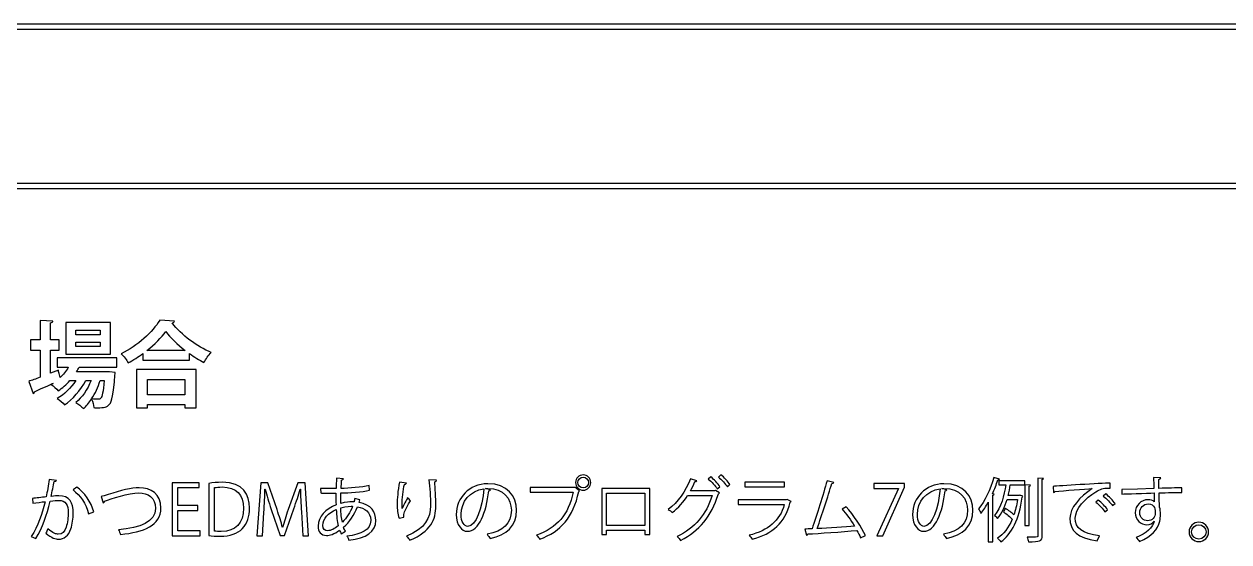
# Model space of a CAD drawing. Extents: x 55 to 793, y 34 to 1048.
# Drawn here: x 259.5 to 467.1, y 958.7 to 1047.9 of the extents above; entities that cross this region are included whole.
import ezdxf

# ---------------------------------------------------------------- set-up
doc = ezdxf.new("R2010")
doc.units = 0
doc.layers.add('1', color=7, linetype='CONTINUOUS')

msp = doc.modelspace()

# ---------------------------------------------------------------- linework, layer by layer
at = {"layer": '1', "color": 7}
for points in [[(67.999998, 1019.626641), (729.439982, 1019.626641), (729.439982, 1047.94664), (67.999998, 1047.94664)], [(67.999998, 1020.506641), (729.439982, 1020.506641), (729.439982, 1046.98664), (67.999998, 1046.98664)], [(266.76562, 996.49178), (266.76562, 991.03866), (274.42187, 991.03866), (274.42187, 996.49178)], [(268.48437, 994.39803), (268.48437, 995.16366), (272.64062, 995.16366), (272.64062, 994.39803)], [(268.48437, 992.36678), (268.48437, 993.13241), (272.64062, 993.13241), (272.64062, 992.36678)], [(280.82807, 981.77303), (280.82807, 982.36678), (287.2187, 982.36678), (287.2187, 981.77303), (289.18745, 981.77303), (289.18745, 988.39803), (278.93745, 988.39803), (278.93745, 981.77303)], [(287.2187, 984.05428), (280.82807, 984.05428), (280.82807, 986.67928), (287.2187, 986.67928)], [(289.88671, 960.58159), (286.05859, 960.58159), (286.05859, 964.11284), (289.46483, 964.11284), (289.46483, 964.94097), (286.05859, 964.94097), (286.05859, 968.0347), (289.68359, 968.0347), (289.68359, 968.87845), (285.05859, 968.87845), (285.05859, 959.73782), (289.88671, 959.73782)], [(354.56249, 968.90972)], [(355.89062, 967.98784)], [(359.06639, 967.87847), (359.06639, 959.94097), (359.89453, 959.94097), (359.89453, 960.72222), (366.5039, 960.72222), (366.5039, 959.97222), (367.3789, 959.97222), (367.3789, 967.87847)], [(390.58593, 968.98784), (383.74218, 968.98784), (383.74218, 968.19097), (390.58593, 968.19097)], [(405.98046, 967.89409), (410.23046, 967.89409), (410.23046, 967.87849), (406.48046, 959.73786), (407.49608, 959.73786), (411.26171, 968.09724), (411.26171, 968.72224), (405.98046, 968.72224)], [(359.89453, 961.51909), (359.89453, 967.08159), (366.5039, 967.08159), (366.5039, 961.51909)], [(314.39843, 962.06597)], [(335.96874, 961.34722)], [(414.59374, 961.34724)], [(453.11718, 962.31599)], [(461.9492, 962.08161)], [(311.83593, 960.59722)], [(461.9492, 959.15974)]]:
    msp.add_lwpolyline(points, close=True, dxfattribs=at)
for points in [[(264.51562, 996.74178), (262.31249, 996.86678), (262.31249, 993.50741), (260.67188, 993.50741), (260.67188, 991.71053), (262.31249, 991.71053), (262.31249, 987.05428)], [(265.45312, 988.28866), (264.10937, 987.75741), (264.10937, 991.71053), (265.57812, 991.71053), (265.57812, 993.50741), (264.10937, 993.50741), (264.10937, 996.46053)], [(285.48437, 996.74178), (282.90625, 996.8824)], [(275.53125, 990.39803), (265.25, 990.39803), (265.25, 988.77303), (267.15625, 988.77303)], [(269.03122, 988.77314), (275.53122, 988.77314), (275.53125, 990.39803)], [(279.99999, 991.14803), (279.99999, 989.99178)], [(279.99999, 989.99178), (288.06249, 989.99178), (288.06249, 991.13241)], [(287.29687, 991.69491), (280.71874, 991.69491)], [(260.34374, 986.35116), (261.10937, 984.24178)], [(267.43749, 986.47619), (268.45311, 986.47619)], [(275.26559, 987.86684), (274.23434, 988.02309), (273.85934, 987.99189), (268.57808, 987.99189)], [(270.15625, 986.47619), (271.07811, 986.47619)], [(272.64062, 986.47618), (273.34374, 986.47616)], [(264.53125, 986.00741), (264.53125, 985.99181)], [(314.5703, 969.56594), (313.36718, 969.64404)], [(375.47265, 969.22222), (374.34765, 969.53472)], [(377.86327, 969.90972), (377.44139, 969.51909)], [(379.59765, 970.25347), (379.17578, 969.86284)], [(427.59764, 969.48781), (426.66015, 969.80031)], [(435.20702, 969.62846), (434.22264, 969.69096), (434.22264, 959.76911)], [(434.98827, 959.76908), (434.98827, 969.47221)], [(455.38276, 969.70669), (454.13276, 969.75359)], [(265.11715, 969.28472), (263.86718, 969.45659)], [(268.61718, 968.12847), (267.97656, 967.62847)], [(291.35937, 968.76909), (291.35937, 959.76909)], [(292.35937, 960.53472), (292.35937, 968.03472)], [(303.14067, 964.23784), (301.5313, 968.87847), (300.31254, 968.87847), (299.67193, 959.73784), (300.62505, 959.73784), (300.87505, 963.75347)], [(301.04693, 967.78472), (301.09383, 967.78472)], [(307.96874, 968.87847), (306.71874, 968.87847), (305.04687, 964.23784)], [(307.14071, 967.78472), (307.17191, 967.78472)], [(307.32815, 963.84722), (307.54691, 959.73784), (308.53128, 959.73784), (307.96874, 968.87847)], [(310.63278, 967.89399), (310.64838, 967.11274)], [(319.08594, 967.58156), (318.97661, 968.39406)], [(325.43369, 968.80034), (324.23055, 969.00347)], [(330.60546, 969.31597), (329.30859, 969.37847)], [(339.92187, 967.67529), (339.06249, 967.87847)], [(355.26562, 967.48784), (354.45311, 968.11284), (354.37501, 968.08164), (346.75001, 968.08164), (346.74999, 967.25347)], [(378.66015, 967.53472), (378.51953, 967.47222), (374.34765, 967.47222)], [(379.34765, 967.14409), (378.66015, 967.53472)], [(378.98827, 967.81597), (379.44139, 968.19097)], [(380.73827, 968.17534), (381.17578, 968.55034)], [(399.05859, 968.92534), (397.90234, 969.22222)], [(418.54687, 967.67531), (417.68748, 967.87849)], [(429.4726, 968.50354), (432.00385, 968.50354), (432.00385, 969.22229), (427.48827, 969.22224)], [(427.48827, 969.22224), (427.48827, 968.50349), (428.69139, 968.50349)], [(432.92578, 968.44099), (431.95702, 968.50349), (431.95702, 961.48786), (432.70702, 961.48786), (432.70702, 968.26911)], [(436.83592, 968.25352), (436.92968, 967.19099)], [(446.6953, 967.92539), (446.6953, 968.81602)], [(451.41406, 967.78474), (448.67968, 967.72224), (448.71088, 966.92536)], [(454.21086, 967.87859), (451.41406, 967.78474)], [(459.00774, 967.17539), (459.00774, 968.00352)], [(260.97656, 966.17534), (261.05466, 965.33159)], [(272.8203, 966.50347), (273.1953, 965.39409)], [(317.36706, 965.92531), (316.52343, 966.14409)], [(346.74999, 967.25347), (354.14062, 967.25347)], [(373.86327, 966.65972), (378.09765, 966.65972)], [(391.00781, 965.98784), (390.88287, 965.92534), (382.58599, 965.92534), (382.58599, 965.09722), (390.5235, 965.09722)], [(391.71099, 965.62847), (391.00781, 965.98784)], [(425.67578, 958.70661), (426.45702, 958.70661), (426.45702, 966.75349)], [(425.67578, 965.51906), (425.67578, 958.70661)], [(426.67578, 966.89411), (426.41015, 966.98781)], [(428.91015, 965.97224), (430.70702, 965.97224)], [(430.98823, 966.69104), (429.0976, 966.69104)], [(444.61718, 965.87849), (444.21092, 965.51911)], [(445.91406, 966.94099), (445.49218, 966.58161)], [(270.66406, 963.51909), (271.53906, 963.84722)], [(302.12508, 964.26909), (303.65634, 959.76909), (304.39071, 959.76909), (306.01571, 964.36284)], [(401.19921, 964.73784), (400.48046, 964.33159)], [(428.6289, 964.47224), (428.28515, 963.86286)], [(445.78906, 963.84724), (446.24218, 964.22224)], [(447.08592, 964.92536), (447.53906, 965.28474)], [(304.09374, 961.17534), (304.06254, 961.17534)], [(319.27336, 962.42529), (319.27336, 962.34719)], [(324.16806, 962.78472), (324.99609, 962.92534)], [(454.25779, 962.25349), (454.27339, 962.25349)], [(260.78903, 959.61284), (261.5859, 959.23784)], [(314.19522, 960.09717), (314.91398, 960.53467)], [(394.04297, 960.89407), (394.37109, 959.81595)], [(403.66796, 959.39407), (404.51171, 959.76909)], [(444.41406, 958.86286), (444.8203, 959.70661)]]:
    msp.add_lwpolyline(points, dxfattribs=at)
for points in [[(264.10937, 996.46053), (264.39062, 996.50743), (264.5, 996.58553), (264.51562, 996.74178)], [(282.90625, 996.8824), (281.73437, 994.89803), (279.07811, 992.46053), (276.29687, 991.10116)], [(285.06249, 996.42928), (285.29687, 996.46048), (285.43749, 996.5699), (285.48437, 996.74178)], [(280.71874, 991.69491), (282.06249, 992.74178), (283.21874, 993.89803), (283.95311, 994.97616)], [(283.95311, 994.97616), (284.73437, 993.89803), (285.95311, 992.72616), (287.29687, 991.69491)], [(291.78125, 991.33553), (289.35937, 992.33553), (286.60937, 994.35116), (285.06249, 996.42928)], [(276.29687, 991.10116), (276.70311, 990.71053), (277.23437, 990.00741), (277.48437, 989.55428)], [(277.48437, 989.55428), (278.35937, 990.02303), (279.20311, 990.56991), (279.99999, 991.14803)], [(288.06249, 991.13241), (288.87499, 990.55428), (289.71874, 990.03866), (290.53125, 989.61678)], [(290.53125, 989.61678), (290.85937, 990.19491), (291.31249, 990.85116), (291.78125, 991.33553)], [(265.75, 986.99178), (265.46874, 988.21053), (265.46874, 988.24178), (265.45312, 988.28866)], [(267.15625, 988.77303), (266.76562, 988.11678), (266.28125, 987.50741), (265.75, 986.99178)], [(268.57808, 987.99189), (268.73434, 988.24189), (268.87496, 988.50752), (269.03122, 988.77314)], [(262.31249, 987.05428), (261.56249, 986.77303), (260.875, 986.52303), (260.34374, 986.35116)], [(268.45311, 986.47619), (267.60937, 985.22619), (266.43749, 984.03869), (265.26562, 983.41369)], [(265.43749, 984.72619), (266.14062, 985.19494), (266.82812, 985.78869), (267.43749, 986.47619)], [(266.53125, 982.28869), (267.875, 983.19494), (269.31249, 984.88244), (270.15625, 986.47619)], [(271.07811, 986.47619), (270.48437, 984.97619), (269.53125, 983.50744), (268.43749, 982.72619)], [(271.18749, 983.31993), (271.79687, 984.28868), (272.29687, 985.39805), (272.64062, 986.47618)], [(273.34374, 986.47616), (273.18749, 984.52303), (272.96874, 983.71053), (272.74999, 983.46053)], [(274.24999, 982.39809), (274.68749, 982.86684), (274.95311, 984.16372), (275.18749, 987.39809)], [(275.18749, 987.39809), (275.21869, 987.53872), (275.24999, 987.72622), (275.26559, 987.86684)], [(261.10937, 984.24178), (261.2343, 984.30428), (261.34374, 984.41366), (261.34374, 984.56991)], [(261.34374, 984.56991), (262.17188, 984.94491), (263.32812, 985.44491), (264.53125, 986.00741)], [(264.53125, 985.99181), (264.43755, 985.92931), (264.34374, 985.88244), (264.23437, 985.83556)], [(264.23437, 985.83556), (264.59374, 985.56994), (265.15625, 985.03869), (265.43749, 984.72619)], [(265.26562, 983.41369), (265.70312, 983.13244), (266.21874, 982.64806), (266.53125, 982.28869)], [(268.43749, 982.72619), (268.90625, 982.46056), (269.46874, 982.00744), (269.81249, 981.64806)], [(269.81249, 981.64806), (270.26562, 982.05431), (270.73437, 982.63244), (271.15625, 983.27306)], [(271.15625, 983.27306), (271.39062, 982.86681), (271.51562, 982.24181), (271.54687, 981.81994)], [(272.28125, 983.27303), (272.07811, 983.27303), (271.65625, 983.27303), (271.18749, 983.31993)], [(272.21874, 981.80434), (273.32811, 981.80434), (273.82811, 981.89804), (274.24999, 982.39809)], [(272.74999, 983.46053), (272.62506, 983.30428), (272.49999, 983.27303), (272.28125, 983.27303)], [(271.54687, 981.81994), (271.79687, 981.80434), (272.01562, 981.80434), (272.21874, 981.80434)], [(313.36718, 969.64404), (313.35158, 969.08154), (313.32028, 968.40967), (313.32028, 967.86279)], [(314.25781, 969.33156), (314.4453, 969.34716), (314.5703, 969.44094), (314.5703, 969.56594)], [(355.89062, 970.22222), (355.17187, 970.22222), (354.56249, 969.65972), (354.56249, 968.90972)], [(354.96874, 968.90972), (354.96874, 969.42534), (355.39062, 969.83159), (355.89062, 969.83159)], [(357.18749, 968.90972), (357.18749, 969.64409), (356.60937, 970.22222), (355.89062, 970.22222)], [(355.89062, 969.83159), (356.39062, 969.83159), (356.79687, 969.42534), (356.79687, 968.90972)], [(374.34765, 969.53472), (373.53515, 967.39409), (372.17578, 965.50347), (370.53515, 964.26909)], [(377.44139, 969.51909), (377.98827, 969.08159), (378.6289, 968.36284), (378.98827, 967.81597)], [(379.44139, 968.19097), (379.08202, 968.70659), (378.42578, 969.44097), (377.86327, 969.90972)], [(379.17578, 969.86284), (379.7539, 969.40972), (380.36327, 968.70659), (380.73827, 968.17534)], [(381.17578, 968.55034), (380.83202, 969.08159), (380.16015, 969.80034), (379.59765, 970.25347)], [(426.66015, 969.80031), (426.05078, 967.72219), (425.05078, 965.62844), (424.01952, 964.37844)], [(427.33202, 969.36281), (427.48827, 969.36281), (427.56639, 969.40971), (427.59764, 969.48781)], [(434.98827, 969.47221), (435.14452, 969.48781), (435.20702, 969.53471), (435.20702, 969.62846)], [(454.13276, 969.75359), (454.16396, 969.45671), (454.19526, 968.14421), (454.21086, 967.87859)], [(455.07026, 969.45669), (455.27339, 969.48789), (455.36714, 969.61294), (455.38276, 969.70669)], [(263.86718, 969.45659), (263.72656, 968.39409), (263.52344, 967.31597), (263.35156, 966.44097)], [(264.22653, 966.51909), (264.36715, 967.23784), (264.5859, 968.39409), (264.72653, 969.08159)], [(264.72653, 969.08159), (264.94527, 969.08159), (265.0859, 969.14409), (265.11715, 969.28472)], [(267.97656, 967.62847), (269.14843, 966.75347), (270.28906, 965.26909), (270.66406, 963.51909)], [(271.53906, 963.84722), (271.14843, 965.56597), (269.89843, 967.22222), (268.61718, 968.12847)], [(279.39843, 968.00347), (278.0703, 968.00347), (276.17969, 967.53472), (274.05469, 966.84722)], [(283.13281, 964.48784), (283.13281, 967.00347), (281.41406, 968.00347), (279.39843, 968.00347)], [(293.67187, 968.95659), (292.81249, 968.95659), (292.03125, 968.86289), (291.35937, 968.76909)], [(292.35937, 968.03472), (292.67187, 968.09722), (293.12499, 968.14409), (293.70311, 968.14409)], [(298.39062, 964.53472), (298.39062, 966.78472), (297.34374, 968.95659), (293.67187, 968.95659)], [(293.70311, 968.14409), (296.07811, 968.14409), (297.35937, 966.86284), (297.35937, 964.48784)], [(300.87505, 963.75347), (300.95315, 965.15972), (301.0313, 966.67534), (301.04693, 967.78472)], [(301.09383, 967.78472), (301.34383, 966.73784), (301.68758, 965.58159), (302.12508, 964.26909)], [(306.01571, 964.36284), (306.46883, 965.62847), (306.8282, 966.75347), (307.14071, 967.78472)], [(307.17191, 967.78472), (307.15631, 966.84722), (307.25001, 965.15972), (307.32815, 963.84722)], [(313.32028, 967.86279), (312.28904, 967.86279), (311.24216, 967.86279), (310.63278, 967.89399)], [(314.13282, 967.11281), (315.49219, 967.14401), (317.82031, 967.26906), (319.08594, 967.58156)], [(314.16411, 967.87844), (314.19531, 968.33156), (314.22661, 968.87844), (314.25781, 969.33156)], [(318.97661, 968.39406), (317.77349, 968.08156), (315.47661, 967.92531), (314.16411, 967.87844)], [(324.23055, 969.00347), (323.93369, 967.47222), (323.8243, 966.17534), (323.8243, 965.03472)], [(324.66806, 965.09722), (324.66806, 966.08159), (324.83993, 967.59722), (325.0743, 968.59722)], [(325.0743, 968.59722), (325.23055, 968.61282), (325.37118, 968.64412), (325.43369, 968.80034)], [(329.30859, 969.37847), (329.43353, 968.09722), (329.57421, 966.34722), (329.57421, 964.87847)], [(330.29297, 969.05034), (330.49609, 969.11284), (330.58983, 969.17534), (330.60546, 969.31597)], [(330.49609, 964.87847), (330.49609, 966.26909), (330.37115, 968.00347), (330.29297, 969.05034)], [(339.42187, 968.70654), (336.26562, 968.70654), (334.01562, 966.28467), (334.01562, 963.40967)], [(334.84374, 963.44097), (334.84374, 965.53472), (336.34374, 967.53472), (338.76562, 967.83159)], [(335.93749, 960.50342), (337.93749, 960.50342), (339.18749, 963.75342), (339.60937, 967.48779)], [(338.76562, 967.83159), (338.46874, 964.55034), (337.42187, 961.34722), (335.96874, 961.34722)], [(339.06249, 967.87847), (339.17182, 967.89407), (339.29687, 967.90967), (339.42187, 967.90967)], [(344.39062, 964.15967), (344.39062, 966.50342), (342.89062, 968.70654), (339.42187, 968.70654)], [(339.42187, 967.90967), (342.23437, 967.90967), (343.49999, 966.11279), (343.49999, 964.12842)], [(339.60937, 967.48779), (339.76562, 967.48779), (339.85937, 967.58149), (339.92187, 967.67529)], [(354.56249, 968.90972), (354.56249, 968.19097), (355.15625, 967.59722), (355.89062, 967.59722)], [(355.89062, 967.98784), (355.39062, 967.98784), (354.96874, 968.39409), (354.96874, 968.90972)], [(355.12499, 967.37847), (355.18749, 967.40967), (355.23433, 967.44097), (355.26562, 967.48784)], [(355.89062, 967.59722), (356.60937, 967.59722), (357.18749, 968.19097), (357.18749, 968.90972)], [(356.79687, 968.90972), (356.79687, 968.42534), (356.42187, 967.98784), (355.89062, 967.98784)], [(374.34765, 967.47222), (374.6289, 967.94097), (374.89453, 968.51909), (375.14453, 969.06597)], [(375.14453, 969.06597), (375.30078, 969.05037), (375.44139, 969.09717), (375.47265, 969.22222)], [(397.90234, 969.22222), (397.24609, 966.83159), (396.10546, 963.23784), (395.30859, 960.94097)], [(396.19921, 960.97222), (397.02734, 963.33159), (398.05859, 966.53472), (398.71483, 968.75347)], [(398.71483, 968.75347), (398.88671, 968.75347), (399.01171, 968.81597), (399.05859, 968.92534)], [(418.04687, 968.70656), (414.89062, 968.70656), (412.64062, 966.28469), (412.64062, 963.40969)], [(413.46874, 963.44099), (413.46874, 965.53474), (414.96874, 967.53474), (417.39062, 967.83161)], [(414.56248, 960.50344), (416.56248, 960.50344), (417.81248, 963.75344), (418.23436, 967.48781)], [(417.39062, 967.83161), (417.09374, 964.55036), (416.04687, 961.34724), (414.59374, 961.34724)], [(417.68748, 967.87849), (417.79682, 967.89409), (417.92187, 967.90969), (418.04687, 967.90969)], [(423.01562, 964.15969), (423.01562, 966.50344), (421.51562, 968.70656), (418.04687, 968.70656)], [(418.04687, 967.90969), (420.85936, 967.90969), (422.12499, 966.11281), (422.12499, 964.12844)], [(418.23436, 967.48781), (418.39062, 967.48781), (418.48436, 967.58151), (418.54687, 967.67531)], [(426.41015, 966.98781), (426.7539, 967.75344), (427.06639, 968.55031), (427.33202, 969.36281)], [(428.69139, 968.50349), (428.42578, 966.70661), (427.8789, 964.58161), (426.76952, 963.25349)], [(429.0976, 966.69104), (429.26948, 967.31604), (429.37885, 967.94104), (429.4726, 968.50354)], [(432.70702, 968.26911), (432.86327, 968.30031), (432.92578, 968.34721), (432.92578, 968.44099)], [(446.6953, 968.81602), (445.1328, 968.81602), (437.74218, 968.28477), (436.83592, 968.25352)], [(437.1953, 967.37849), (438.74218, 967.51911), (442.28906, 967.78474), (443.60155, 967.87849)], [(443.60155, 967.87849), (441.41406, 966.50349), (439.74218, 964.45661), (439.74218, 962.76911)], [(444.21092, 967.31599), (444.97655, 967.81599), (445.55468, 967.94099), (446.2578, 967.94099)], [(446.2578, 967.94099), (446.39843, 967.94099), (446.53906, 967.94099), (446.6953, 967.92539)], [(455.08586, 967.90982), (455.07026, 969.17544), (455.07026, 969.31607), (455.07026, 969.45669)], [(459.00774, 968.00352), (458.11711, 967.98792), (456.57023, 967.95662), (455.08586, 967.90982)], [(263.17966, 965.61284), (262.61715, 963.33159), (261.9609, 961.47222), (260.78903, 959.61284)], [(263.35156, 966.44097), (262.55469, 966.34727), (261.5703, 966.23784), (260.97656, 966.17534)], [(261.05466, 965.33159), (261.69527, 965.44097), (262.57027, 965.55034), (263.17966, 965.61284)], [(261.5859, 959.23784), (262.74215, 961.15972), (263.44527, 963.26909), (264.05466, 965.70659)], [(264.05466, 965.70659), (264.66403, 965.78469), (265.14841, 965.83159), (265.50778, 965.83159)], [(265.55466, 966.62847), (265.25778, 966.62847), (264.77341, 966.58157), (264.22653, 966.51909)], [(265.50778, 965.83159), (266.7109, 965.84719), (267.14841, 965.03472), (267.16403, 963.65972)], [(268.00778, 963.64409), (268.00778, 965.44097), (267.38278, 966.64409), (265.55466, 966.62847)], [(274.05469, 966.84722), (273.49218, 966.67534), (273.10155, 966.56597), (272.8203, 966.50347)], [(273.1953, 965.39409), (273.30463, 965.44099), (273.41406, 965.55034), (273.41406, 965.67534)], [(273.41406, 965.67534), (274.50781, 966.14409), (277.60155, 967.14409), (279.30469, 967.14409)], [(279.30469, 967.14409), (280.89843, 967.14409), (282.1953, 966.33159), (282.1953, 964.44097)], [(310.64838, 967.11274), (311.05464, 967.08154), (311.25776, 967.08154), (313.28901, 967.08154)], [(313.28901, 967.08154), (313.27341, 966.37842), (313.27341, 965.69092), (313.30461, 965.06592)], [(314.10162, 965.31594), (314.10162, 965.87844), (314.10162, 966.48781), (314.13282, 967.11281)], [(315.91413, 965.59719), (315.69537, 965.59719), (314.94537, 965.58159), (314.10162, 965.31594)], [(316.3985, 965.58159), (316.24225, 965.59719), (316.08599, 965.59719), (315.91413, 965.59719)], [(316.52343, 966.14409), (316.47653, 965.95659), (316.44533, 965.76909), (316.3985, 965.58159)], [(317.25773, 965.47219), (317.30463, 965.61281), (317.33583, 965.76906), (317.36706, 965.92531)], [(320.14836, 962.36281), (320.14836, 963.78469), (319.3671, 965.09719), (317.25773, 965.47219)], [(325.63677, 966.31597), (325.38677, 965.86284), (324.94926, 965.03472), (324.69926, 964.45659)], [(324.96489, 963.22222), (324.96489, 963.73784), (325.23051, 964.19097), (326.10551, 965.78472)], [(326.10551, 965.78472), (325.99618, 965.90972), (325.74614, 966.15972), (325.63677, 966.31597)], [(354.14062, 967.25347), (353.35937, 963.34722), (351.34374, 961.11284), (347.84374, 959.83159)], [(348.39062, 959.12847), (352.06249, 960.51909), (354.14062, 962.86284), (355.12499, 967.37847)], [(371.20702, 963.73784), (372.28515, 964.58159), (373.17578, 965.58159), (373.86327, 966.65972)], [(378.09765, 966.65972), (377.08202, 963.39409), (375.14453, 961.09722), (372.06639, 959.59722)], [(372.67578, 958.94097), (375.92578, 960.59722), (377.89453, 962.98784), (379.17578, 966.95659)], [(379.17578, 966.95659), (379.23828, 967.00349), (379.30071, 967.06597), (379.34765, 967.14409)], [(384.97662, 959.12847), (388.57037, 960.12847), (390.57037, 961.87847), (391.55475, 965.50347)], [(391.55475, 965.50347), (391.63285, 965.53467), (391.69537, 965.58157), (391.71099, 965.62847)], [(424.41015, 963.59719), (424.86327, 964.15969), (425.26952, 964.81594), (425.67578, 965.51906)], [(426.45702, 966.75349), (426.59764, 966.76909), (426.66015, 966.81599), (426.67578, 966.89411)], [(427.28515, 962.69099), (428.01952, 963.56599), (428.53515, 964.75349), (428.91015, 965.97224)], [(427.83202, 958.67536), (429.70702, 960.01911), (431.03515, 962.59724), (431.53515, 966.39411)], [(430.70702, 965.97224), (430.56639, 964.98786), (430.34764, 964.11286), (430.08202, 963.33161)], [(431.12885, 966.72224), (431.11325, 966.72224), (431.08195, 966.72224), (430.98823, 966.69104)], [(431.62885, 966.53474), (431.3476, 966.64411), (431.23823, 966.69099), (431.12885, 966.72224)], [(431.53515, 966.39411), (431.56635, 966.44101), (431.61325, 966.48781), (431.62885, 966.53474)], [(436.92968, 967.19099), (437.02338, 967.20659), (437.16406, 967.28469), (437.1953, 967.37849)], [(440.66406, 962.76911), (440.66406, 964.31599), (442.39843, 966.23786), (444.21092, 967.31599)], [(444.21092, 965.51911), (444.72655, 965.12849), (445.4453, 964.37849), (445.78906, 963.84724)], [(446.24218, 964.22224), (445.86718, 964.73786), (445.1953, 965.45661), (444.61718, 965.87849)], [(445.49218, 966.58161), (446.0703, 966.14411), (446.7578, 965.39411), (447.08592, 964.92536)], [(447.53906, 965.28474), (447.1953, 965.81599), (446.49218, 966.50349), (445.91406, 966.94099)], [(448.71088, 966.92536), (449.19526, 966.95656), (452.99214, 967.08161), (454.24214, 967.11286)], [(453.16404, 965.95661), (452.02341, 965.95661), (450.99216, 964.98786), (451.00779, 963.70661)], [(454.28904, 965.58161), (454.03904, 965.80036), (453.60153, 965.95661), (453.16404, 965.95661)], [(454.24214, 967.11286), (454.25774, 966.59724), (454.28904, 965.78474), (454.28904, 965.58161)], [(455.11711, 967.12849), (456.53899, 967.17539), (457.99211, 967.20659), (459.00774, 967.17539)], [(455.19521, 964.67536), (455.16401, 965.33161), (455.13271, 966.19099), (455.11711, 967.12849)], [(267.16403, 963.65972), (267.16403, 963.05034), (267.0391, 961.94097), (266.78903, 961.20659)], [(267.60153, 960.95659), (267.8359, 961.67534), (268.00778, 962.73784), (268.00778, 963.64409)], [(282.1953, 964.44097), (282.1953, 962.12847), (279.52343, 961.11284), (275.8203, 960.76909)], [(276.13281, 959.95659), (280.17969, 960.36284), (283.13281, 961.51909), (283.13281, 964.48784)], [(297.35937, 964.48784), (297.35937, 961.87847), (295.99999, 960.47222), (293.53125, 960.47222)], [(297.14062, 960.95659), (298.01562, 961.84722), (298.39062, 963.08159), (298.39062, 964.53472)], [(304.06254, 961.17534), (303.82817, 962.12847), (303.51567, 963.09722), (303.14067, 964.23784)], [(305.04687, 964.23784), (304.64062, 963.06597), (304.32811, 962.09722), (304.09374, 961.17534)], [(313.30461, 965.06592), (311.57022, 964.36279), (310.19522, 963.05029), (310.19522, 961.39404)], [(311.00781, 961.51909), (311.00781, 962.69097), (312.02343, 963.69097), (313.33593, 964.26909)], [(313.33593, 964.26909), (313.38283, 963.14409), (313.49218, 962.19097), (313.67969, 961.45659)], [(314.11718, 964.53472), (315.02343, 964.86284), (315.96093, 964.83159), (316.14843, 964.83159)], [(314.39843, 962.06597), (314.22655, 962.73784), (314.14843, 963.56597), (314.11718, 964.53472)], [(316.14843, 964.83159), (315.75781, 963.76909), (315.11718, 962.80034), (314.39843, 962.06597)], [(314.60148, 961.19092), (315.60148, 962.09717), (316.47648, 963.36279), (316.9921, 964.72217)], [(316.9921, 964.72217), (318.27336, 964.50342), (319.21085, 963.81592), (319.27336, 962.42529)], [(323.8243, 965.03472), (323.8243, 964.36284), (323.93363, 963.44097), (324.16806, 962.78472)], [(324.69926, 964.45659), (324.68366, 964.62847), (324.66806, 964.83159), (324.66806, 965.09722)], [(329.57421, 964.87847), (329.57421, 962.90972), (328.69921, 960.92534), (325.43359, 959.67534)], [(326.02734, 958.98784), (329.63671, 960.48784), (330.48046, 962.56597), (330.49609, 964.87847)], [(334.01562, 963.40967), (334.01562, 961.51904), (334.93749, 960.50342), (335.93749, 960.50342)], [(335.96874, 961.34722), (335.39062, 961.34722), (334.84374, 962.14409), (334.84374, 963.44097)], [(343.49999, 964.12842), (343.49999, 961.86279), (342.09374, 960.51904), (339.32811, 959.98779)], [(339.82811, 959.25342), (342.73437, 959.92529), (344.39062, 961.31592), (344.39062, 964.15967)], [(370.53515, 964.26909), (370.76953, 964.12847), (371.06639, 963.89409), (371.20702, 963.73784)], [(390.5235, 965.09722), (389.7735, 962.31597), (387.74225, 960.64409), (384.47662, 959.81597)], [(400.48046, 964.33159), (401.19921, 963.53472), (401.99608, 962.44097), (402.62108, 961.40972)], [(404.51171, 959.76909), (403.90234, 961.08159), (402.46483, 963.36284), (401.19921, 964.73784)], [(412.64062, 963.40969), (412.64062, 961.51906), (413.56248, 960.50344), (414.56248, 960.50344)], [(414.59374, 961.34724), (414.01562, 961.34724), (413.46874, 962.14411), (413.46874, 963.44099)], [(422.12499, 964.12844), (422.12499, 961.86281), (420.71874, 960.51906), (417.95311, 959.98781)], [(418.45311, 959.25344), (421.35936, 959.92531), (423.01562, 961.31594), (423.01562, 964.15969)], [(424.01952, 964.37844), (424.12886, 964.20656), (424.33202, 963.80031), (424.41015, 963.59719)], [(426.76952, 963.25349), (426.92578, 963.12849), (427.17578, 962.86286), (427.28515, 962.69099)], [(428.28515, 963.86286), (428.83202, 963.48786), (429.45702, 962.97224), (429.81639, 962.58161)], [(430.08202, 963.33161), (429.7539, 963.69099), (429.14452, 964.14411), (428.6289, 964.47224)], [(451.00779, 963.70661), (451.00779, 962.48786), (451.96091, 961.61286), (453.02341, 961.61286)], [(451.78906, 963.70661), (451.80466, 964.58161), (452.3828, 965.22224), (453.21092, 965.23786)], [(453.11718, 962.31599), (452.42968, 962.31599), (451.78906, 962.86286), (451.78906, 963.70661)], [(454.4453, 963.67536), (454.4453, 962.97224), (453.97655, 962.31599), (453.11718, 962.31599)], [(453.21092, 965.23786), (454.4453, 965.23786), (454.4453, 964.14411), (454.4453, 963.67536)], [(455.33584, 963.40974), (455.33584, 963.90974), (455.32024, 964.26911), (455.19521, 964.67536)], [(455.22651, 962.25349), (455.30461, 962.58161), (455.33584, 963.01911), (455.33584, 963.40974)], [(266.78903, 961.20659), (266.53903, 960.44097), (266.13278, 960.00347), (265.44527, 960.00347)], [(310.19522, 961.39404), (310.19522, 960.50342), (310.67961, 959.80029), (311.64836, 959.80029)], [(311.83593, 960.59722), (311.41406, 960.58162), (311.00781, 960.81597), (311.00781, 961.51909)], [(313.67969, 961.45659), (313.05469, 960.94097), (312.39843, 960.61284), (311.83593, 960.59722)], [(314.91398, 960.53467), (314.78905, 960.72217), (314.67961, 960.94092), (314.60148, 961.19092)], [(319.27336, 962.34719), (319.27336, 960.80031), (317.66398, 959.92531), (315.17961, 959.69094)], [(315.50773, 958.97219), (318.50773, 959.30031), (320.14836, 960.45656), (320.14836, 962.36281)], [(324.99609, 962.92534), (324.96489, 963.03472), (324.96489, 963.12847), (324.96489, 963.22222)], [(402.62108, 961.40972), (401.02734, 961.26909), (398.18359, 961.05034), (396.19921, 960.97222)], [(429.81639, 962.58161), (429.19139, 961.09724), (428.31639, 960.01911), (427.28515, 959.30036)], [(439.74218, 962.76911), (439.74218, 960.62849), (441.0078, 959.34724), (444.41406, 958.86286)], [(444.8203, 959.70661), (441.83592, 960.08161), (440.66406, 961.08161), (440.66406, 962.76911)], [(454.27339, 962.25349), (453.97651, 961.11286), (452.99213, 960.11286), (451.14839, 959.45661)], [(451.75776, 958.76911), (453.88276, 959.61286), (454.91401, 960.84724), (455.22651, 962.25349)], [(453.02341, 961.61286), (453.57028, 961.61286), (454.00779, 961.87849), (454.25779, 962.25349)], [(461.9492, 962.08161), (461.02734, 962.08161), (460.27734, 961.31599), (460.27734, 960.39411)], [(460.71483, 960.39411), (460.71483, 961.09724), (461.27734, 961.64411), (461.9492, 961.64411)], [(463.63671, 960.39411), (463.63671, 961.30036), (462.90234, 962.08161), (461.9492, 962.08161)], [(461.9492, 961.64411), (462.65234, 961.64411), (463.1992, 961.09724), (463.1992, 960.39411)], [(263.61715, 960.90972), (263.52345, 960.65972), (263.42966, 960.39409), (263.28903, 960.17534)], [(263.28903, 960.17534), (264.32027, 959.34722), (264.97653, 959.14409), (265.4609, 959.14409)], [(265.44527, 960.00347), (265.0859, 960.00347), (264.57027, 960.17534), (263.61715, 960.90972)], [(265.4609, 959.14409), (266.4609, 959.14409), (267.22653, 959.72222), (267.60153, 960.95659)], [(275.8203, 960.76909), (275.94523, 960.55034), (276.10155, 960.12847), (276.13281, 959.95659)], [(291.35937, 959.76909), (291.93749, 959.69099), (292.59374, 959.65972), (293.34374, 959.65972)], [(293.53125, 960.47222), (293.09374, 960.47222), (292.65625, 960.48782), (292.35937, 960.53472)], [(293.34374, 959.65972), (295.01562, 959.65972), (296.34374, 960.12847), (297.14062, 960.95659)], [(311.64836, 959.80029), (312.17961, 959.80029), (312.96085, 959.98779), (313.91398, 960.69092)], [(313.91398, 960.69092), (313.99208, 960.47217), (314.10148, 960.26904), (314.19522, 960.09717)], [(315.17961, 959.69094), (315.28894, 959.50344), (315.46085, 959.14406), (315.50773, 958.97219)], [(325.43359, 959.67534), (325.60546, 959.50347), (325.90234, 959.17534), (326.02734, 958.98784)], [(339.32811, 959.98779), (339.51562, 959.76904), (339.71874, 959.45654), (339.82811, 959.25342)], [(347.84374, 959.83159), (348.01562, 959.65972), (348.24999, 959.34722), (348.39062, 959.12847)], [(372.06639, 959.59722), (372.30078, 959.40972), (372.55078, 959.14409), (372.67578, 958.94097)], [(384.47662, 959.81597), (384.6485, 959.64409), (384.86725, 959.34722), (384.97662, 959.12847)], [(395.30859, 960.94097), (394.83983, 960.90977), (394.40234, 960.89407), (394.04297, 960.89407)], [(394.37109, 959.81595), (394.48042, 959.83155), (394.55859, 959.92532), (394.60546, 960.05032)], [(394.60546, 960.05032), (396.43359, 960.14402), (400.54297, 960.39407), (403.02734, 960.6597)], [(403.02734, 960.6597), (403.27734, 960.2222), (403.49608, 959.80032), (403.66796, 959.39407)], [(417.95311, 959.98781), (418.14062, 959.76906), (418.34374, 959.45656), (418.45311, 959.25344)], [(427.28515, 959.30036), (427.45702, 959.17536), (427.72264, 958.86286), (427.83202, 958.67536)], [(433.34764, 959.48786), (433.08202, 959.48786), (432.72264, 959.50346), (432.36327, 959.50346)], [(432.36327, 959.50346), (432.45697, 959.28471), (432.58202, 958.92533), (432.61327, 958.70658)], [(432.61327, 958.70658), (434.53515, 958.70658), (434.98827, 958.78468), (434.98827, 959.76908)], [(434.22264, 959.76911), (434.22264, 959.48786), (434.14454, 959.48786), (433.34764, 959.48786)], [(451.14839, 959.45661), (451.33588, 959.26911), (451.60151, 958.97224), (451.75776, 958.76911)], [(460.27734, 960.39411), (460.27734, 959.47224), (461.02734, 958.72224), (461.9492, 958.72224)], [(461.9492, 959.15974), (461.27734, 959.15974), (460.71483, 959.70661), (460.71483, 960.39411)], [(461.9492, 958.72224), (462.88671, 958.72224), (463.63671, 959.47224), (463.63671, 960.39411)], [(463.1992, 960.39411), (463.1992, 959.73786), (462.66796, 959.15974), (461.9492, 959.15974)]]:
    msp.add_open_spline(points, degree=3, dxfattribs=at)

doc.saveas('drawing.dxf')
